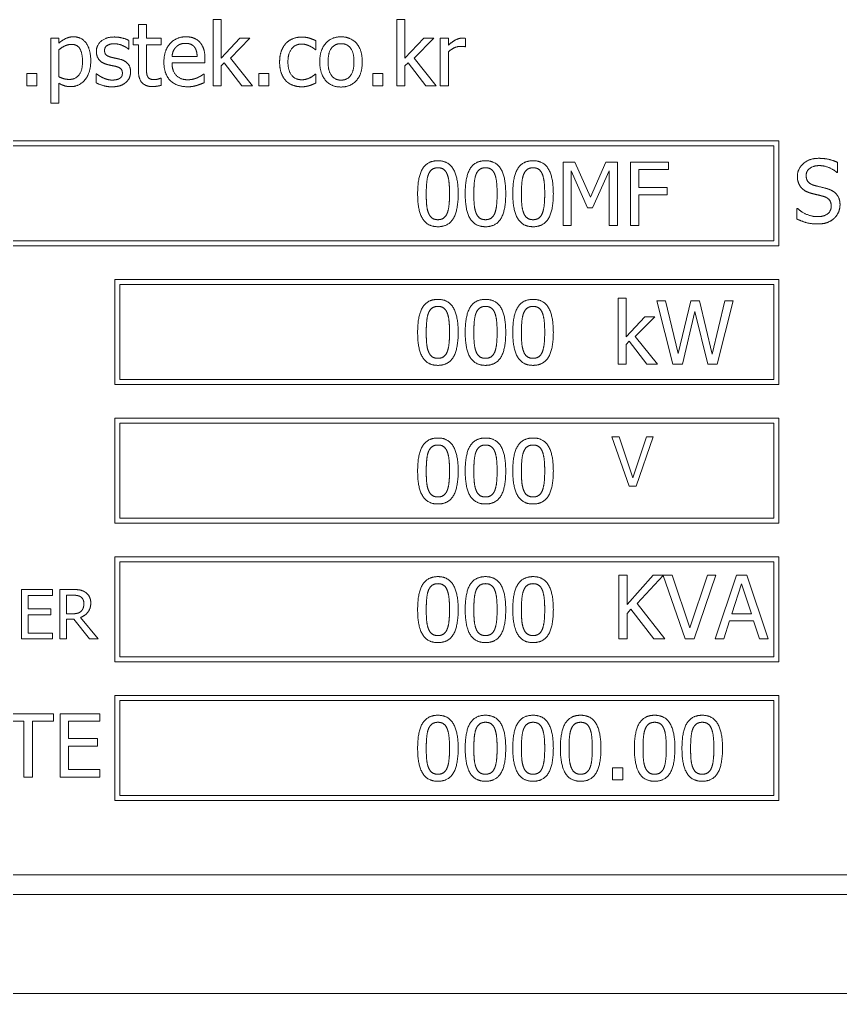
# Model space of a CAD drawing. Header units: millimetres. Extents: x 0 to 10092, y 0 to 7128.
# Drawn here: x 3955.08 to 3996.51, y 2591.21 to 2640.39 of the extents above; entities that cross this region are included whole.
import ezdxf

# ---------------------------------------------------------------- set-up
doc = ezdxf.new("R2010")
doc.units = ezdxf.units.MM
doc.header["$LTSCALE"] = 12
doc.layers.add('가시적인 것(ISO)', color=3, linetype='Continuous', lineweight=5, true_color=0x00ff00)

msp = doc.modelspace()

# ---------------------------------------------------------------- linework, layer by layer
at = {"layer": '가시적인 것(ISO)'}
for p, q in [((3961.083, 2639.45), (3961.083, 2640.14)), ((3961.083, 2640.14), (3961.488, 2640.14)), ((3961.488, 2640.14), (3961.488, 2639.45)), ((3964.846, 2637.049), (3964.846, 2640.391)), ((3964.846, 2640.391), (3965.25, 2640.391)), ((3965.25, 2640.391), (3965.25, 2638.436)), ((3974.122, 2637.049), (3974.122, 2640.391)), ((3974.122, 2640.391), (3974.526, 2640.391)), ((3974.526, 2640.391), (3974.526, 2638.436)), ((3956.662, 2636.164), (3956.662, 2639.45)), ((3956.662, 2639.45), (3957.066, 2639.45)), ((3957.066, 2639.45), (3957.066, 2639.198)), ((3960.593, 2639.333), (3960.593, 2638.9)), ((3960.811, 2639.115), (3960.811, 2639.45)), ((3960.811, 2639.45), (3961.083, 2639.45)), ((3961.083, 2639.115), (3960.811, 2639.115)), ((3961.083, 2637.785), (3961.083, 2639.115)), ((3961.488, 2639.45), (3962.232, 2639.45)), ((3962.232, 2639.115), (3961.488, 2639.115)), ((3961.488, 2639.115), (3961.488, 2637.972)), ((3962.232, 2639.45), (3962.232, 2639.115)), ((3965.25, 2638.436), (3966.2, 2639.45)), ((3966.703, 2639.45), (3965.717, 2638.446)), ((3966.2, 2639.45), (3966.703, 2639.45)), ((3970.032, 2639.32), (3970.032, 2638.867)), ((3974.526, 2638.436), (3975.475, 2639.45)), ((3975.978, 2639.45), (3974.993, 2638.446)), ((3975.475, 2639.45), (3975.978, 2639.45)), ((3976.313, 2639.45), (3976.718, 2639.45)), ((3976.313, 2637.049), (3976.313, 2639.45)), ((3976.718, 2639.45), (3976.718, 2639.092)), ((3977.586, 2639.437), (3977.586, 2639.017)), ((3957.066, 2638.861), (3957.066, 2637.497)), ((3960.593, 2638.9), (3960.572, 2638.9)), ((3970.032, 2638.867), (3970.009, 2638.867)), ((3976.718, 2638.752), (3976.718, 2637.049)), ((3977.586, 2639.017), (3977.566, 2639.017)), ((3962.774, 2638.516), (3964.042, 2638.516)), ((3964.436, 2638.208), (3962.774, 2638.208)), ((3964.436, 2638.428), (3964.436, 2638.208)), ((3965.411, 2638.208), (3965.25, 2638.052)), ((3966.303, 2637.049), (3965.411, 2638.208)), ((3965.717, 2638.446), (3966.835, 2637.049)), ((3974.687, 2638.208), (3974.526, 2638.052)), ((3975.579, 2637.049), (3974.687, 2638.208)), ((3974.993, 2638.446), (3976.111, 2637.049)), ((3955.443, 2637.049), (3955.443, 2637.661)), ((3955.443, 2637.661), (3955.956, 2637.661)), ((3955.956, 2637.661), (3955.956, 2637.049)), ((3958.946, 2637.194), (3958.946, 2637.648)), ((3958.946, 2637.648), (3958.967, 2637.648)), ((3965.25, 2638.052), (3965.25, 2637.049)), ((3967.151, 2637.049), (3967.151, 2637.661)), ((3967.151, 2637.661), (3967.665, 2637.661)), ((3967.665, 2637.661), (3967.665, 2637.049)), ((3972.903, 2637.049), (3972.903, 2637.661)), ((3972.903, 2637.661), (3973.416, 2637.661)), ((3973.416, 2637.661), (3973.416, 2637.049)), ((3974.526, 2638.052), (3974.526, 2637.049)), ((3957.066, 2637.171), (3957.066, 2636.164)), ((3962.209, 2637.432), (3962.232, 2637.432)), ((3962.232, 2637.432), (3962.232, 2637.069)), ((3964.369, 2637.637), (3964.392, 2637.637)), ((3964.392, 2637.637), (3964.392, 2637.197)), ((3970.009, 2637.637), (3970.032, 2637.637)), ((3970.032, 2637.637), (3970.032, 2637.184)), ((3955.956, 2637.049), (3955.443, 2637.049)), ((3965.25, 2637.049), (3964.846, 2637.049)), ((3966.835, 2637.049), (3966.303, 2637.049)), ((3967.665, 2637.049), (3967.151, 2637.049)), ((3973.416, 2637.049), (3972.903, 2637.049)), ((3974.526, 2637.049), (3974.122, 2637.049)), ((3976.111, 2637.049), (3975.579, 2637.049)), ((3976.718, 2637.049), (3976.313, 2637.049)), ((3957.066, 2636.164), (3956.662, 2636.164)), ((3993.392, 2634.259), (3936.892, 2634.259)), ((3993.392, 2628.959), (3993.392, 2634.259)), ((3937.142, 2634.009), (3993.142, 2634.009)), ((3993.142, 2634.009), (3993.142, 2629.209)), ((3982.517, 2629.994), (3982.517, 2633.194)), ((3982.517, 2633.194), (3983.098, 2633.194)), ((3982.914, 2632.751), (3982.914, 2629.994)), ((3983.741, 2630.876), (3982.914, 2632.751)), ((3983.098, 2633.194), (3983.896, 2631.413)), ((3983.896, 2631.413), (3984.669, 2633.194)), ((3984.835, 2632.751), (3984, 2630.876)), ((3984.669, 2633.194), (3985.26, 2633.194)), ((3984.835, 2629.994), (3984.835, 2632.751)), ((3985.26, 2633.194), (3985.26, 2629.994)), ((3985.909, 2629.994), (3985.909, 2633.194)), ((3985.909, 2633.194), (3987.822, 2633.194)), ((3987.822, 2632.816), (3986.334, 2632.816)), ((3986.334, 2632.816), (3986.334, 2631.913)), ((3987.822, 2633.194), (3987.822, 2632.816)), ((3996.359, 2633.173), (3996.359, 2632.665)), ((3996.359, 2632.665), (3996.328, 2632.665)), ((3986.334, 2631.913), (3987.76, 2631.913)), ((3987.76, 2631.913), (3987.76, 2631.535)), ((3987.76, 2631.535), (3986.334, 2631.535)), ((3986.334, 2631.535), (3986.334, 2629.994)), ((3984, 2630.876), (3983.741, 2630.876)), ((3994.307, 2630.316), (3994.307, 2630.85)), ((3994.307, 2630.85), (3994.339, 2630.85)), ((3982.914, 2629.994), (3982.517, 2629.994)), ((3985.26, 2629.994), (3984.835, 2629.994)), ((3986.334, 2629.994), (3985.909, 2629.994)), ((3936.892, 2628.959), (3993.392, 2628.959)), ((3993.142, 2629.209), (3937.142, 2629.209)), ((3959.892, 2627.259), (3959.892, 2621.959)), ((3993.392, 2627.259), (3959.892, 2627.259)), ((3960.142, 2622.209), (3960.142, 2627.009)), ((3960.142, 2627.009), (3993.142, 2627.009)), ((3993.142, 2627.009), (3993.142, 2622.209)), ((3993.392, 2621.959), (3993.392, 2627.259)), ((3985.282, 2622.983), (3985.282, 2626.325)), ((3985.282, 2626.325), (3985.686, 2626.325)), ((3985.686, 2626.325), (3985.686, 2624.37)), ((3988.054, 2622.983), (3987.237, 2626.183)), ((3987.237, 2626.183), (3987.675, 2626.183)), ((3987.675, 2626.183), (3988.318, 2623.53)), ((3988.318, 2623.53), (3988.956, 2626.183)), ((3988.956, 2626.183), (3989.389, 2626.183)), ((3989.389, 2626.183), (3990.033, 2623.499)), ((3990.033, 2623.499), (3990.673, 2626.183)), ((3991.091, 2626.183), (3990.287, 2622.983)), ((3990.673, 2626.183), (3991.091, 2626.183)), ((3985.686, 2624.37), (3986.635, 2625.384)), ((3987.139, 2625.384), (3986.153, 2624.38)), ((3986.635, 2625.384), (3987.139, 2625.384)), ((3989.159, 2625.638), (3988.526, 2622.983)), ((3989.81, 2622.983), (3989.159, 2625.638)), ((3986.153, 2624.38), (3987.271, 2622.983)), ((3985.847, 2624.142), (3985.686, 2623.986)), ((3985.686, 2623.986), (3985.686, 2622.983)), ((3986.739, 2622.983), (3985.847, 2624.142)), ((3985.686, 2622.983), (3985.282, 2622.983)), ((3987.271, 2622.983), (3986.739, 2622.983)), ((3988.526, 2622.983), (3988.054, 2622.983)), ((3990.287, 2622.983), (3989.81, 2622.983)), ((3959.892, 2621.959), (3993.392, 2621.959)), ((3993.142, 2622.209), (3960.142, 2622.209)), ((3959.892, 2620.259), (3959.892, 2614.959)), ((3993.392, 2620.259), (3959.892, 2620.259)), ((3960.142, 2615.209), (3960.142, 2620.009)), ((3960.142, 2620.009), (3993.142, 2620.009)), ((3993.142, 2620.009), (3993.142, 2615.209)), ((3993.392, 2614.959), (3993.392, 2620.259)), ((3985.836, 2616.825), (3984.975, 2619.325)), ((3984.975, 2619.325), (3985.331, 2619.325)), ((3985.331, 2619.325), (3986.024, 2617.249)), ((3986.024, 2617.249), (3986.717, 2619.325)), ((3987.055, 2619.325), (3986.194, 2616.825)), ((3986.717, 2619.325), (3987.055, 2619.325)), ((3986.194, 2616.825), (3985.836, 2616.825)), ((3993.142, 2615.209), (3960.142, 2615.209)), ((3959.892, 2614.959), (3993.392, 2614.959)), ((3959.892, 2613.259), (3959.892, 2607.959)), ((3993.392, 2613.259), (3959.892, 2613.259)), ((3993.392, 2607.959), (3993.392, 2613.259)), ((3960.142, 2608.209), (3960.142, 2613.009)), ((3960.142, 2613.009), (3993.142, 2613.009)), ((3993.142, 2613.009), (3993.142, 2608.209)), ((3985.313, 2609.125), (3985.313, 2612.325)), ((3985.313, 2612.325), (3985.738, 2612.325)), ((3985.738, 2612.325), (3985.738, 2610.855)), ((3985.738, 2610.855), (3987.05, 2612.325)), ((3987.561, 2612.317), (3986.244, 2610.896)), ((3987.05, 2612.325), (3988.015, 2612.325)), ((3988.661, 2609.125), (3987.561, 2612.317)), ((3988.015, 2612.325), (3988.902, 2609.667)), ((3988.902, 2609.667), (3989.789, 2612.325)), ((3990.222, 2612.325), (3989.12, 2609.125)), ((3989.789, 2612.325), (3990.222, 2612.325)), ((3990.183, 2609.125), (3991.262, 2612.325)), ((3991.262, 2612.325), (3991.786, 2612.325)), ((3991.786, 2612.325), (3992.864, 2609.125)), ((3955.18, 2609.11), (3955.18, 2611.61)), ((3955.18, 2611.61), (3956.744, 2611.61)), ((3956.744, 2611.61), (3956.744, 2611.314)), ((3957.109, 2611.61), (3957.753, 2611.61)), ((3957.109, 2609.11), (3957.109, 2611.61)), ((3991.513, 2611.89), (3991.021, 2610.383)), ((3992.009, 2610.383), (3991.513, 2611.89)), ((3956.744, 2611.314), (3955.512, 2611.314)), ((3955.512, 2611.314), (3955.512, 2610.629)), ((3957.771, 2611.322), (3957.441, 2611.322)), ((3957.441, 2611.322), (3957.441, 2610.382)), ((3955.512, 2610.629), (3956.661, 2610.629)), ((3956.661, 2610.629), (3956.661, 2610.333)), ((3985.925, 2610.614), (3985.738, 2610.404)), ((3987.094, 2609.125), (3985.925, 2610.614)), ((3986.244, 2610.896), (3987.647, 2609.125)), ((3955.512, 2610.333), (3955.512, 2609.405)), ((3956.661, 2610.333), (3955.512, 2610.333)), ((3957.441, 2610.382), (3957.733, 2610.382)), ((3957.822, 2610.104), (3957.441, 2610.104)), ((3957.441, 2610.104), (3957.441, 2609.11)), ((3958.612, 2609.11), (3957.822, 2610.104)), ((3958.154, 2610.197), (3959.043, 2609.11)), ((3985.738, 2610.404), (3985.738, 2609.125)), ((3991.021, 2610.383), (3992.009, 2610.383)), ((3990.904, 2610.02), (3990.613, 2609.125)), ((3992.125, 2610.02), (3990.904, 2610.02)), ((3992.416, 2609.125), (3992.125, 2610.02)), ((3955.512, 2609.405), (3956.744, 2609.405)), ((3956.744, 2609.405), (3956.744, 2609.11)), ((3985.738, 2609.125), (3985.313, 2609.125)), ((3987.647, 2609.125), (3987.094, 2609.125)), ((3989.12, 2609.125), (3988.661, 2609.125)), ((3990.613, 2609.125), (3990.183, 2609.125)), ((3992.864, 2609.125), (3992.416, 2609.125)), ((3956.744, 2609.11), (3955.18, 2609.11)), ((3957.441, 2609.11), (3957.109, 2609.11)), ((3959.043, 2609.11), (3958.612, 2609.11)), ((3993.142, 2608.209), (3960.142, 2608.209)), ((3959.892, 2607.959), (3993.392, 2607.959)), ((3959.892, 2606.259), (3959.892, 2600.959)), ((3993.392, 2606.259), (3959.892, 2606.259)), ((3993.392, 2600.959), (3993.392, 2606.259)), ((3960.142, 2601.209), (3960.142, 2606.009)), ((3960.142, 2606.009), (3993.142, 2606.009)), ((3993.142, 2606.009), (3993.142, 2601.209)), ((3954.227, 2605.334), (3956.799, 2605.334)), ((3956.799, 2605.334), (3956.799, 2604.956)), ((3957.123, 2602.134), (3957.123, 2605.334)), ((3957.123, 2605.334), (3959.125, 2605.334)), ((3959.125, 2605.334), (3959.125, 2604.956)), ((3955.3, 2604.956), (3954.227, 2604.956)), ((3955.3, 2602.134), (3955.3, 2604.956)), ((3956.799, 2604.956), (3955.726, 2604.956)), ((3955.726, 2604.956), (3955.726, 2602.134)), ((3959.125, 2604.956), (3957.549, 2604.956)), ((3957.549, 2604.956), (3957.549, 2604.079)), ((3957.549, 2604.079), (3959.019, 2604.079)), ((3959.019, 2604.079), (3959.019, 2603.701)), ((3957.549, 2603.701), (3957.549, 2602.513)), ((3959.019, 2603.701), (3957.549, 2603.701)), ((3957.549, 2602.513), (3959.125, 2602.513)), ((3959.125, 2602.513), (3959.125, 2602.134)), ((3985.001, 2601.994), (3985.001, 2602.606)), ((3985.001, 2602.606), (3985.515, 2602.606)), ((3985.515, 2602.606), (3985.515, 2601.994)), ((3955.726, 2602.134), (3955.3, 2602.134)), ((3959.125, 2602.134), (3957.123, 2602.134)), ((3985.515, 2601.994), (3985.001, 2601.994)), ((3959.892, 2600.959), (3993.392, 2600.959)), ((3993.142, 2601.209), (3960.142, 2601.209)), ((4047.225, 2597.209), (3919.058, 2597.209)), ((3918.142, 2596.209), (4048.142, 2596.209)), ((4058.142, 2591.209), (3908.142, 2591.209))]:
    msp.add_line(p, q, dxfattribs=at)
for points in [[(3957.066, 2639.198), (3957.217, 2639.336), (3957.585, 2639.517), (3957.8, 2639.517)], [(3957.702, 2639.134), (3957.53, 2639.134), (3957.209, 2638.981), (3957.066, 2638.861)], [(3958.257, 2638.267), (3958.257, 2638.68), (3957.995, 2639.134), (3957.702, 2639.134)], [(3957.8, 2639.517), (3958.213, 2639.517), (3958.674, 2638.864), (3958.674, 2638.314)], [(3958.957, 2638.773), (3958.957, 2639.1), (3959.447, 2639.507), (3959.851, 2639.507)], [(3959.844, 2639.167), (3959.644, 2639.167), (3959.369, 2638.999), (3959.369, 2638.83)], [(3960.572, 2638.9), (3960.417, 2639.025), (3960.038, 2639.167), (3959.844, 2639.167)], [(3959.851, 2639.507), (3960.051, 2639.507), (3960.456, 2639.409), (3960.593, 2639.333)], [(3962.364, 2638.236), (3962.364, 2638.822), (3962.979, 2639.517), (3963.474, 2639.517)], [(3963.451, 2639.185), (3963.29, 2639.185), (3963.064, 2639.09), (3962.971, 2638.996)], [(3963.905, 2638.999), (3963.835, 2639.09), (3963.614, 2639.185), (3963.451, 2639.185)], [(3963.474, 2639.517), (3963.697, 2639.517), (3964.042, 2639.388), (3964.169, 2639.25)], [(3964.169, 2639.25), (3964.299, 2639.113), (3964.436, 2638.716), (3964.436, 2638.428)], [(3968.204, 2638.244), (3968.204, 2638.561), (3968.373, 2639.022), (3968.515, 2639.178)], [(3968.515, 2639.178), (3968.658, 2639.336), (3969.081, 2639.504), (3969.324, 2639.504)], [(3969.317, 2639.152), (3969.003, 2639.152), (3968.622, 2638.677), (3968.622, 2638.244)], [(3969.734, 2639.045), (3969.648, 2639.087), (3969.42, 2639.152), (3969.317, 2639.152)], [(3969.324, 2639.504), (3969.521, 2639.504), (3969.89, 2639.393), (3970.032, 2639.32)], [(3970.229, 2638.249), (3970.229, 2638.851), (3970.821, 2639.517), (3971.303, 2639.517)], [(3971.303, 2639.17), (3970.989, 2639.17), (3970.647, 2638.716), (3970.647, 2638.249)], [(3971.303, 2639.517), (3971.79, 2639.517), (3972.374, 2638.854), (3972.374, 2638.249)], [(3971.956, 2638.249), (3971.956, 2638.716), (3971.617, 2639.17), (3971.303, 2639.17)], [(3976.718, 2639.092), (3976.938, 2639.289), (3977.267, 2639.45), (3977.423, 2639.45)], [(3977.423, 2639.45), (3977.485, 2639.45), (3977.547, 2639.445), (3977.586, 2639.437)], [(3959.481, 2638.125), (3959.206, 2638.205), (3958.957, 2638.537), (3958.957, 2638.773)], [(3959.369, 2638.83), (3959.369, 2638.677), (3959.532, 2638.529), (3959.714, 2638.483)], [(3962.971, 2638.996), (3962.88, 2638.9), (3962.787, 2638.669), (3962.774, 2638.516)], [(3964.042, 2638.516), (3964.037, 2638.68), (3963.969, 2638.918), (3963.905, 2638.999)], [(3970.009, 2638.867), (3969.965, 2638.903), (3969.83, 2638.996), (3969.734, 2639.045)], [(3977.348, 2639.035), (3977.184, 2639.035), (3976.863, 2638.892), (3976.718, 2638.752)], [(3977.566, 2639.017), (3977.519, 2639.03), (3977.418, 2639.035), (3977.348, 2639.035)], [(3957.595, 2637.365), (3957.909, 2637.365), (3958.257, 2637.827), (3958.257, 2638.267)], [(3958.674, 2638.314), (3958.674, 2637.713), (3958.101, 2637.002), (3957.663, 2637.002)], [(3959.714, 2638.483), (3959.802, 2638.459), (3960.025, 2638.413), (3960.147, 2638.384)], [(3960.147, 2638.384), (3960.412, 2638.317), (3960.681, 2638.008), (3960.681, 2637.741)], [(3963.573, 2636.994), (3962.997, 2636.994), (3962.364, 2637.64), (3962.364, 2638.236)], [(3962.774, 2638.208), (3962.774, 2637.79), (3963.194, 2637.347), (3963.567, 2637.347)], [(3968.515, 2637.303), (3968.367, 2637.456), (3968.204, 2637.928), (3968.204, 2638.244)], [(3968.622, 2638.244), (3968.622, 2637.821), (3968.99, 2637.347), (3969.317, 2637.347)], [(3971.303, 2636.981), (3970.802, 2636.981), (3970.229, 2637.663), (3970.229, 2638.249)], [(3970.647, 2638.249), (3970.647, 2637.796), (3970.989, 2637.329), (3971.303, 2637.329)], [(3972.374, 2638.249), (3972.374, 2637.643), (3971.79, 2636.981), (3971.303, 2636.981)], [(3971.303, 2637.329), (3971.614, 2637.329), (3971.956, 2637.788), (3971.956, 2638.249)], [(3958.967, 2637.648), (3959.019, 2637.606), (3959.159, 2637.508), (3959.276, 2637.453)], [(3959.914, 2638.026), (3959.836, 2638.044), (3959.587, 2638.096), (3959.481, 2638.125)], [(3960.269, 2637.687), (3960.269, 2637.829), (3960.113, 2637.977), (3959.914, 2638.026)], [(3960.126, 2637.412), (3960.201, 2637.461), (3960.269, 2637.573), (3960.269, 2637.687)], [(3960.681, 2637.741), (3960.681, 2637.585), (3960.559, 2637.311), (3960.44, 2637.209)], [(3961.783, 2637.002), (3961.454, 2637.002), (3961.083, 2637.378), (3961.083, 2637.785)], [(3961.488, 2637.972), (3961.488, 2637.79), (3961.501, 2637.591), (3961.545, 2637.505)], [(3957.066, 2637.497), (3957.224, 2637.422), (3957.45, 2637.365), (3957.595, 2637.365)], [(3957.663, 2637.002), (3957.484, 2637.002), (3957.209, 2637.085), (3957.066, 2637.171)], [(3959.742, 2636.992), (3959.501, 2636.992), (3959.084, 2637.121), (3958.946, 2637.194)], [(3959.276, 2637.453), (3959.377, 2637.404), (3959.626, 2637.331), (3959.758, 2637.331)], [(3960.44, 2637.209), (3960.313, 2637.103), (3959.989, 2636.992), (3959.742, 2636.992)], [(3959.758, 2637.331), (3959.854, 2637.331), (3960.074, 2637.375), (3960.126, 2637.412)], [(3961.545, 2637.505), (3961.581, 2637.43), (3961.744, 2637.355), (3961.884, 2637.355)], [(3961.884, 2637.355), (3961.983, 2637.355), (3962.167, 2637.414), (3962.209, 2637.432)], [(3963.567, 2637.347), (3963.7, 2637.347), (3963.956, 2637.407), (3964.06, 2637.453)], [(3964.392, 2637.197), (3964.322, 2637.168), (3964.109, 2637.085), (3964.026, 2637.062)], [(3964.06, 2637.453), (3964.169, 2637.505), (3964.319, 2637.596), (3964.369, 2637.637)], [(3969.324, 2636.994), (3969.075, 2636.994), (3968.663, 2637.147), (3968.515, 2637.303)], [(3969.317, 2637.347), (3969.514, 2637.347), (3969.871, 2637.51), (3970.009, 2637.637)], [(3970.032, 2637.184), (3969.973, 2637.155), (3969.791, 2637.075), (3969.719, 2637.056)], [(3962.232, 2637.069), (3962.118, 2637.038), (3961.884, 2637.002), (3961.783, 2637.002)], [(3964.026, 2637.062), (3963.91, 2637.028), (3963.718, 2636.994), (3963.573, 2636.994)], [(3969.719, 2637.056), (3969.615, 2637.025), (3969.451, 2636.994), (3969.324, 2636.994)], [(3975.168, 2631.592), (3975.168, 2632.458), (3975.668, 2633.259), (3976.192, 2633.259)], [(3976.192, 2633.259), (3976.718, 2633.259), (3977.214, 2632.429), (3977.214, 2631.594)], [(3977.569, 2631.592), (3977.569, 2632.458), (3978.069, 2633.259), (3978.593, 2633.259)], [(3978.593, 2633.259), (3979.12, 2633.259), (3979.615, 2632.429), (3979.615, 2631.594)], [(3979.97, 2631.592), (3979.97, 2632.458), (3980.471, 2633.259), (3980.995, 2633.259)], [(3980.995, 2633.259), (3981.521, 2633.259), (3982.016, 2632.429), (3982.016, 2631.594)], [(3994.331, 2632.466), (3994.331, 2632.855), (3994.938, 2633.381), (3995.407, 2633.381)], [(3995.407, 2633.381), (3995.677, 2633.381), (3996.154, 2633.275), (3996.359, 2633.173)], [(3976.192, 2632.904), (3976.013, 2632.904), (3975.782, 2632.735), (3975.715, 2632.567)], [(3976.661, 2632.572), (3976.597, 2632.735), (3976.371, 2632.904), (3976.192, 2632.904)], [(3978.593, 2632.904), (3978.414, 2632.904), (3978.184, 2632.735), (3978.116, 2632.567)], [(3979.063, 2632.572), (3978.998, 2632.735), (3978.772, 2632.904), (3978.593, 2632.904)], [(3980.995, 2632.904), (3980.816, 2632.904), (3980.585, 2632.735), (3980.517, 2632.567)], [(3981.464, 2632.572), (3981.399, 2632.735), (3981.174, 2632.904), (3980.995, 2632.904)], [(3995.436, 2633.013), (3995.14, 2633.013), (3994.774, 2632.735), (3994.774, 2632.51)], [(3996.328, 2632.665), (3996.175, 2632.805), (3995.697, 2633.013), (3995.436, 2633.013)], [(3975.715, 2632.567), (3975.65, 2632.404), (3975.603, 2631.906), (3975.603, 2631.592)], [(3976.778, 2631.594), (3976.778, 2631.924), (3976.726, 2632.409), (3976.661, 2632.572)], [(3978.116, 2632.567), (3978.051, 2632.404), (3978.005, 2631.906), (3978.005, 2631.592)], [(3979.179, 2631.594), (3979.179, 2631.924), (3979.128, 2632.409), (3979.063, 2632.572)], [(3980.517, 2632.567), (3980.453, 2632.404), (3980.406, 2631.906), (3980.406, 2631.592)], [(3981.581, 2631.594), (3981.581, 2631.924), (3981.529, 2632.409), (3981.464, 2632.572)], [(3994.538, 2631.887), (3994.44, 2631.994), (3994.331, 2632.279), (3994.331, 2632.466)], [(3994.774, 2632.51), (3994.774, 2632.307), (3994.989, 2632.066), (3995.192, 2632.012)], [(3995.067, 2631.605), (3994.901, 2631.649), (3994.639, 2631.781), (3994.538, 2631.887)], [(3995.192, 2632.012), (3995.327, 2631.975), (3995.718, 2631.882), (3995.848, 2631.843)], [(3995.848, 2631.843), (3996.177, 2631.742), (3996.483, 2631.335), (3996.483, 2631.037)], [(3976.192, 2629.927), (3975.663, 2629.927), (3975.168, 2630.749), (3975.168, 2631.592)], [(3975.603, 2631.592), (3975.603, 2631.255), (3975.645, 2630.804), (3975.712, 2630.627)], [(3977.214, 2631.594), (3977.214, 2630.733), (3976.713, 2629.927), (3976.192, 2629.927)], [(3976.664, 2630.619), (3976.726, 2630.778), (3976.778, 2631.265), (3976.778, 2631.594)], [(3978.593, 2629.927), (3978.064, 2629.927), (3977.569, 2630.749), (3977.569, 2631.592)], [(3978.005, 2631.592), (3978.005, 2631.255), (3978.046, 2630.804), (3978.114, 2630.627)], [(3979.615, 2631.594), (3979.615, 2630.733), (3979.115, 2629.927), (3978.593, 2629.927)], [(3979.065, 2630.619), (3979.128, 2630.778), (3979.179, 2631.265), (3979.179, 2631.594)], [(3980.995, 2629.927), (3980.466, 2629.927), (3979.97, 2630.749), (3979.97, 2631.592)], [(3980.406, 2631.592), (3980.406, 2631.255), (3980.447, 2630.804), (3980.515, 2630.627)], [(3982.016, 2631.594), (3982.016, 2630.733), (3981.516, 2629.927), (3980.995, 2629.927)], [(3981.467, 2630.619), (3981.529, 2630.778), (3981.581, 2631.265), (3981.581, 2631.594)], [(3995.646, 2631.459), (3995.498, 2631.501), (3995.251, 2631.558), (3995.067, 2631.605)], [(3996.04, 2630.969), (3996.04, 2631.161), (3995.85, 2631.4), (3995.646, 2631.459)], [(3994.339, 2630.85), (3994.549, 2630.653), (3995.08, 2630.435), (3995.327, 2630.435)], [(3995.327, 2630.435), (3995.679, 2630.435), (3996.04, 2630.728), (3996.04, 2630.969)], [(3996.483, 2631.037), (3996.483, 2630.847), (3996.33, 2630.484), (3996.193, 2630.357)], [(3975.712, 2630.627), (3975.775, 2630.461), (3976.005, 2630.282), (3976.192, 2630.282)], [(3976.192, 2630.282), (3976.368, 2630.282), (3976.599, 2630.451), (3976.664, 2630.619)], [(3978.114, 2630.627), (3978.176, 2630.461), (3978.407, 2630.282), (3978.593, 2630.282)], [(3978.593, 2630.282), (3978.77, 2630.282), (3979, 2630.451), (3979.065, 2630.619)], [(3980.515, 2630.627), (3980.577, 2630.461), (3980.808, 2630.282), (3980.995, 2630.282)], [(3980.995, 2630.282), (3981.171, 2630.282), (3981.402, 2630.451), (3981.467, 2630.619)], [(3995.358, 2630.067), (3995.01, 2630.067), (3994.523, 2630.212), (3994.307, 2630.316)], [(3996.193, 2630.357), (3996.04, 2630.217), (3995.651, 2630.067), (3995.358, 2630.067)], [(3975.168, 2624.592), (3975.168, 2625.458), (3975.668, 2626.259), (3976.192, 2626.259)], [(3976.192, 2625.904), (3976.013, 2625.904), (3975.782, 2625.735), (3975.715, 2625.567)], [(3976.192, 2626.259), (3976.718, 2626.259), (3977.214, 2625.429), (3977.214, 2624.594)], [(3976.661, 2625.572), (3976.597, 2625.735), (3976.371, 2625.904), (3976.192, 2625.904)], [(3977.569, 2624.592), (3977.569, 2625.458), (3978.069, 2626.259), (3978.593, 2626.259)], [(3978.593, 2625.904), (3978.414, 2625.904), (3978.184, 2625.735), (3978.116, 2625.567)], [(3978.593, 2626.259), (3979.12, 2626.259), (3979.615, 2625.429), (3979.615, 2624.594)], [(3979.063, 2625.572), (3978.998, 2625.735), (3978.772, 2625.904), (3978.593, 2625.904)], [(3979.97, 2624.592), (3979.97, 2625.458), (3980.471, 2626.259), (3980.995, 2626.259)], [(3980.995, 2625.904), (3980.816, 2625.904), (3980.585, 2625.735), (3980.517, 2625.567)], [(3980.995, 2626.259), (3981.521, 2626.259), (3982.016, 2625.429), (3982.016, 2624.594)], [(3981.464, 2625.572), (3981.399, 2625.735), (3981.174, 2625.904), (3980.995, 2625.904)], [(3975.715, 2625.567), (3975.65, 2625.404), (3975.603, 2624.906), (3975.603, 2624.592)], [(3976.778, 2624.594), (3976.778, 2624.924), (3976.726, 2625.409), (3976.661, 2625.572)], [(3978.116, 2625.567), (3978.051, 2625.404), (3978.005, 2624.906), (3978.005, 2624.592)], [(3979.179, 2624.594), (3979.179, 2624.924), (3979.128, 2625.409), (3979.063, 2625.572)], [(3980.517, 2625.567), (3980.453, 2625.404), (3980.406, 2624.906), (3980.406, 2624.592)], [(3981.581, 2624.594), (3981.581, 2624.924), (3981.529, 2625.409), (3981.464, 2625.572)], [(3976.192, 2622.927), (3975.663, 2622.927), (3975.168, 2623.749), (3975.168, 2624.592)], [(3975.603, 2624.592), (3975.603, 2624.255), (3975.645, 2623.804), (3975.712, 2623.627)], [(3977.214, 2624.594), (3977.214, 2623.733), (3976.713, 2622.927), (3976.192, 2622.927)], [(3976.664, 2623.619), (3976.726, 2623.778), (3976.778, 2624.265), (3976.778, 2624.594)], [(3978.593, 2622.927), (3978.064, 2622.927), (3977.569, 2623.749), (3977.569, 2624.592)], [(3978.005, 2624.592), (3978.005, 2624.255), (3978.046, 2623.804), (3978.114, 2623.627)], [(3979.615, 2624.594), (3979.615, 2623.733), (3979.115, 2622.927), (3978.593, 2622.927)], [(3979.065, 2623.619), (3979.128, 2623.778), (3979.179, 2624.265), (3979.179, 2624.594)], [(3980.995, 2622.927), (3980.466, 2622.927), (3979.97, 2623.749), (3979.97, 2624.592)], [(3980.406, 2624.592), (3980.406, 2624.255), (3980.447, 2623.804), (3980.515, 2623.627)], [(3982.016, 2624.594), (3982.016, 2623.733), (3981.516, 2622.927), (3980.995, 2622.927)], [(3981.467, 2623.619), (3981.529, 2623.778), (3981.581, 2624.265), (3981.581, 2624.594)], [(3975.712, 2623.627), (3975.775, 2623.461), (3976.005, 2623.282), (3976.192, 2623.282)], [(3976.192, 2623.282), (3976.368, 2623.282), (3976.599, 2623.451), (3976.664, 2623.619)], [(3978.114, 2623.627), (3978.176, 2623.461), (3978.407, 2623.282), (3978.593, 2623.282)], [(3978.593, 2623.282), (3978.77, 2623.282), (3979, 2623.451), (3979.065, 2623.619)], [(3980.515, 2623.627), (3980.577, 2623.461), (3980.808, 2623.282), (3980.995, 2623.282)], [(3980.995, 2623.282), (3981.171, 2623.282), (3981.402, 2623.451), (3981.467, 2623.619)], [(3975.168, 2617.592), (3975.168, 2618.458), (3975.668, 2619.259), (3976.192, 2619.259)], [(3976.192, 2619.259), (3976.718, 2619.259), (3977.214, 2618.429), (3977.214, 2617.594)], [(3977.569, 2617.592), (3977.569, 2618.458), (3978.069, 2619.259), (3978.593, 2619.259)], [(3978.593, 2619.259), (3979.12, 2619.259), (3979.615, 2618.429), (3979.615, 2617.594)], [(3979.97, 2617.592), (3979.97, 2618.458), (3980.471, 2619.259), (3980.995, 2619.259)], [(3980.995, 2619.259), (3981.521, 2619.259), (3982.016, 2618.429), (3982.016, 2617.594)], [(3975.715, 2618.567), (3975.65, 2618.404), (3975.603, 2617.906), (3975.603, 2617.592)], [(3976.192, 2618.904), (3976.013, 2618.904), (3975.782, 2618.735), (3975.715, 2618.567)], [(3976.661, 2618.572), (3976.597, 2618.735), (3976.371, 2618.904), (3976.192, 2618.904)], [(3976.778, 2617.594), (3976.778, 2617.924), (3976.726, 2618.409), (3976.661, 2618.572)], [(3978.116, 2618.567), (3978.051, 2618.404), (3978.005, 2617.906), (3978.005, 2617.592)], [(3978.593, 2618.904), (3978.414, 2618.904), (3978.184, 2618.735), (3978.116, 2618.567)], [(3979.063, 2618.572), (3978.998, 2618.735), (3978.772, 2618.904), (3978.593, 2618.904)], [(3979.179, 2617.594), (3979.179, 2617.924), (3979.128, 2618.409), (3979.063, 2618.572)], [(3980.517, 2618.567), (3980.453, 2618.404), (3980.406, 2617.906), (3980.406, 2617.592)], [(3980.995, 2618.904), (3980.816, 2618.904), (3980.585, 2618.735), (3980.517, 2618.567)], [(3981.464, 2618.572), (3981.399, 2618.735), (3981.174, 2618.904), (3980.995, 2618.904)], [(3981.581, 2617.594), (3981.581, 2617.924), (3981.529, 2618.409), (3981.464, 2618.572)], [(3976.192, 2615.927), (3975.663, 2615.927), (3975.168, 2616.749), (3975.168, 2617.592)], [(3975.603, 2617.592), (3975.603, 2617.255), (3975.645, 2616.804), (3975.712, 2616.627)], [(3977.214, 2617.594), (3977.214, 2616.733), (3976.713, 2615.927), (3976.192, 2615.927)], [(3976.664, 2616.619), (3976.726, 2616.778), (3976.778, 2617.265), (3976.778, 2617.594)], [(3978.593, 2615.927), (3978.064, 2615.927), (3977.569, 2616.749), (3977.569, 2617.592)], [(3978.005, 2617.592), (3978.005, 2617.255), (3978.046, 2616.804), (3978.114, 2616.627)], [(3979.615, 2617.594), (3979.615, 2616.733), (3979.115, 2615.927), (3978.593, 2615.927)], [(3979.065, 2616.619), (3979.128, 2616.778), (3979.179, 2617.265), (3979.179, 2617.594)], [(3980.995, 2615.927), (3980.466, 2615.927), (3979.97, 2616.749), (3979.97, 2617.592)], [(3980.406, 2617.592), (3980.406, 2617.255), (3980.447, 2616.804), (3980.515, 2616.627)], [(3982.016, 2617.594), (3982.016, 2616.733), (3981.516, 2615.927), (3980.995, 2615.927)], [(3981.467, 2616.619), (3981.529, 2616.778), (3981.581, 2617.265), (3981.581, 2617.594)], [(3975.712, 2616.627), (3975.775, 2616.461), (3976.005, 2616.282), (3976.192, 2616.282)], [(3976.192, 2616.282), (3976.368, 2616.282), (3976.599, 2616.451), (3976.664, 2616.619)], [(3978.114, 2616.627), (3978.176, 2616.461), (3978.407, 2616.282), (3978.593, 2616.282)], [(3978.593, 2616.282), (3978.77, 2616.282), (3979, 2616.451), (3979.065, 2616.619)], [(3980.515, 2616.627), (3980.577, 2616.461), (3980.808, 2616.282), (3980.995, 2616.282)], [(3980.995, 2616.282), (3981.171, 2616.282), (3981.402, 2616.451), (3981.467, 2616.619)], [(3975.168, 2610.592), (3975.168, 2611.458), (3975.668, 2612.259), (3976.192, 2612.259)], [(3976.192, 2612.259), (3976.718, 2612.259), (3977.214, 2611.429), (3977.214, 2610.594)], [(3977.569, 2610.592), (3977.569, 2611.458), (3978.069, 2612.259), (3978.593, 2612.259)], [(3978.593, 2612.259), (3979.12, 2612.259), (3979.615, 2611.429), (3979.615, 2610.594)], [(3979.97, 2610.592), (3979.97, 2611.458), (3980.471, 2612.259), (3980.995, 2612.259)], [(3980.995, 2612.259), (3981.521, 2612.259), (3982.016, 2611.429), (3982.016, 2610.594)], [(3957.753, 2611.61), (3957.968, 2611.61), (3958.257, 2611.563), (3958.389, 2611.478)], [(3976.192, 2611.904), (3976.013, 2611.904), (3975.782, 2611.735), (3975.715, 2611.567)], [(3976.661, 2611.572), (3976.597, 2611.735), (3976.371, 2611.904), (3976.192, 2611.904)], [(3976.778, 2610.594), (3976.778, 2610.924), (3976.726, 2611.409), (3976.661, 2611.572)], [(3978.593, 2611.904), (3978.414, 2611.904), (3978.184, 2611.735), (3978.116, 2611.567)], [(3979.063, 2611.572), (3978.998, 2611.735), (3978.772, 2611.904), (3978.593, 2611.904)], [(3979.179, 2610.594), (3979.179, 2610.924), (3979.128, 2611.409), (3979.063, 2611.572)], [(3980.995, 2611.904), (3980.816, 2611.904), (3980.585, 2611.735), (3980.517, 2611.567)], [(3981.464, 2611.572), (3981.399, 2611.735), (3981.174, 2611.904), (3980.995, 2611.904)], [(3981.581, 2610.594), (3981.581, 2610.924), (3981.529, 2611.409), (3981.464, 2611.572)], [(3958.168, 2611.237), (3958.097, 2611.283), (3957.909, 2611.322), (3957.771, 2611.322)], [(3958.326, 2610.904), (3958.326, 2611.014), (3958.249, 2611.182), (3958.168, 2611.237)], [(3958.389, 2611.478), (3958.521, 2611.393), (3958.673, 2611.127), (3958.673, 2610.931)], [(3975.715, 2611.567), (3975.65, 2611.404), (3975.603, 2610.906), (3975.603, 2610.592)], [(3978.116, 2611.567), (3978.051, 2611.404), (3978.005, 2610.906), (3978.005, 2610.592)], [(3980.517, 2611.567), (3980.453, 2611.404), (3980.406, 2610.906), (3980.406, 2610.592)], [(3958.673, 2610.931), (3958.673, 2610.657), (3958.393, 2610.287), (3958.154, 2610.197)], [(3958.184, 2610.511), (3958.257, 2610.58), (3958.326, 2610.775), (3958.326, 2610.904)], [(3976.192, 2608.927), (3975.663, 2608.927), (3975.168, 2609.749), (3975.168, 2610.592)], [(3975.603, 2610.592), (3975.603, 2610.255), (3975.645, 2609.804), (3975.712, 2609.627)], [(3977.214, 2610.594), (3977.214, 2609.733), (3976.713, 2608.927), (3976.192, 2608.927)], [(3976.664, 2609.619), (3976.726, 2609.778), (3976.778, 2610.265), (3976.778, 2610.594)], [(3978.593, 2608.927), (3978.064, 2608.927), (3977.569, 2609.749), (3977.569, 2610.592)], [(3978.005, 2610.592), (3978.005, 2610.255), (3978.046, 2609.804), (3978.114, 2609.627)], [(3979.615, 2610.594), (3979.615, 2609.733), (3979.115, 2608.927), (3978.593, 2608.927)], [(3979.065, 2609.619), (3979.128, 2609.778), (3979.179, 2610.265), (3979.179, 2610.594)], [(3980.995, 2608.927), (3980.466, 2608.927), (3979.97, 2609.749), (3979.97, 2610.592)], [(3980.406, 2610.592), (3980.406, 2610.255), (3980.447, 2609.804), (3980.515, 2609.627)], [(3982.016, 2610.594), (3982.016, 2609.733), (3981.516, 2608.927), (3980.995, 2608.927)], [(3981.467, 2609.619), (3981.529, 2609.778), (3981.581, 2610.265), (3981.581, 2610.594)], [(3957.733, 2610.382), (3957.877, 2610.382), (3958.105, 2610.432), (3958.184, 2610.511)], [(3975.712, 2609.627), (3975.775, 2609.461), (3976.005, 2609.282), (3976.192, 2609.282)], [(3976.192, 2609.282), (3976.368, 2609.282), (3976.599, 2609.451), (3976.664, 2609.619)], [(3978.114, 2609.627), (3978.176, 2609.461), (3978.407, 2609.282), (3978.593, 2609.282)], [(3978.593, 2609.282), (3978.77, 2609.282), (3979, 2609.451), (3979.065, 2609.619)], [(3980.515, 2609.627), (3980.577, 2609.461), (3980.808, 2609.282), (3980.995, 2609.282)], [(3980.995, 2609.282), (3981.171, 2609.282), (3981.402, 2609.451), (3981.467, 2609.619)], [(3975.168, 2603.592), (3975.168, 2604.458), (3975.668, 2605.259), (3976.192, 2605.259)], [(3976.192, 2605.259), (3976.718, 2605.259), (3977.214, 2604.429), (3977.214, 2603.594)], [(3977.569, 2603.592), (3977.569, 2604.458), (3978.069, 2605.259), (3978.593, 2605.259)], [(3978.593, 2605.259), (3979.12, 2605.259), (3979.615, 2604.429), (3979.615, 2603.594)], [(3979.97, 2603.592), (3979.97, 2604.458), (3980.471, 2605.259), (3980.995, 2605.259)], [(3980.995, 2605.259), (3981.521, 2605.259), (3982.016, 2604.429), (3982.016, 2603.594)], [(3982.372, 2603.592), (3982.372, 2604.458), (3982.872, 2605.259), (3983.396, 2605.259)], [(3983.396, 2605.259), (3983.922, 2605.259), (3984.418, 2604.429), (3984.418, 2603.594)], [(3986.106, 2603.592), (3986.106, 2604.458), (3986.606, 2605.259), (3987.13, 2605.259)], [(3987.13, 2605.259), (3987.657, 2605.259), (3988.152, 2604.429), (3988.152, 2603.594)], [(3988.507, 2603.592), (3988.507, 2604.458), (3989.008, 2605.259), (3989.531, 2605.259)], [(3989.531, 2605.259), (3990.058, 2605.259), (3990.553, 2604.429), (3990.553, 2603.594)], [(3976.192, 2604.904), (3976.013, 2604.904), (3975.782, 2604.735), (3975.715, 2604.567)], [(3976.661, 2604.572), (3976.597, 2604.735), (3976.371, 2604.904), (3976.192, 2604.904)], [(3978.593, 2604.904), (3978.414, 2604.904), (3978.184, 2604.735), (3978.116, 2604.567)], [(3979.063, 2604.572), (3978.998, 2604.735), (3978.772, 2604.904), (3978.593, 2604.904)], [(3980.995, 2604.904), (3980.816, 2604.904), (3980.585, 2604.735), (3980.517, 2604.567)], [(3981.464, 2604.572), (3981.399, 2604.735), (3981.174, 2604.904), (3980.995, 2604.904)], [(3983.396, 2604.904), (3983.217, 2604.904), (3982.986, 2604.735), (3982.919, 2604.567)], [(3983.865, 2604.572), (3983.8, 2604.735), (3983.575, 2604.904), (3983.396, 2604.904)], [(3987.13, 2604.904), (3986.951, 2604.904), (3986.72, 2604.735), (3986.653, 2604.567)], [(3987.599, 2604.572), (3987.535, 2604.735), (3987.309, 2604.904), (3987.13, 2604.904)], [(3989.531, 2604.904), (3989.352, 2604.904), (3989.122, 2604.735), (3989.054, 2604.567)], [(3990.001, 2604.572), (3989.936, 2604.735), (3989.71, 2604.904), (3989.531, 2604.904)], [(3975.715, 2604.567), (3975.65, 2604.404), (3975.603, 2603.906), (3975.603, 2603.592)], [(3976.778, 2603.594), (3976.778, 2603.924), (3976.726, 2604.409), (3976.661, 2604.572)], [(3978.116, 2604.567), (3978.051, 2604.404), (3978.005, 2603.906), (3978.005, 2603.592)], [(3979.179, 2603.594), (3979.179, 2603.924), (3979.128, 2604.409), (3979.063, 2604.572)], [(3980.517, 2604.567), (3980.453, 2604.404), (3980.406, 2603.906), (3980.406, 2603.592)], [(3981.581, 2603.594), (3981.581, 2603.924), (3981.529, 2604.409), (3981.464, 2604.572)], [(3982.919, 2604.567), (3982.854, 2604.404), (3982.807, 2603.906), (3982.807, 2603.592)], [(3983.982, 2603.594), (3983.982, 2603.924), (3983.93, 2604.409), (3983.865, 2604.572)], [(3986.653, 2604.567), (3986.588, 2604.404), (3986.541, 2603.906), (3986.541, 2603.592)], [(3987.716, 2603.594), (3987.716, 2603.924), (3987.664, 2604.409), (3987.599, 2604.572)], [(3989.054, 2604.567), (3988.989, 2604.404), (3988.943, 2603.906), (3988.943, 2603.592)], [(3990.117, 2603.594), (3990.117, 2603.924), (3990.066, 2604.409), (3990.001, 2604.572)], [(3976.192, 2601.927), (3975.663, 2601.927), (3975.168, 2602.749), (3975.168, 2603.592)], [(3975.603, 2603.592), (3975.603, 2603.255), (3975.645, 2602.804), (3975.712, 2602.627)], [(3977.214, 2603.594), (3977.214, 2602.733), (3976.713, 2601.927), (3976.192, 2601.927)], [(3976.664, 2602.619), (3976.726, 2602.778), (3976.778, 2603.265), (3976.778, 2603.594)], [(3978.593, 2601.927), (3978.064, 2601.927), (3977.569, 2602.749), (3977.569, 2603.592)], [(3978.005, 2603.592), (3978.005, 2603.255), (3978.046, 2602.804), (3978.114, 2602.627)], [(3979.615, 2603.594), (3979.615, 2602.733), (3979.115, 2601.927), (3978.593, 2601.927)], [(3979.065, 2602.619), (3979.128, 2602.778), (3979.179, 2603.265), (3979.179, 2603.594)], [(3980.995, 2601.927), (3980.466, 2601.927), (3979.97, 2602.749), (3979.97, 2603.592)], [(3980.406, 2603.592), (3980.406, 2603.255), (3980.447, 2602.804), (3980.515, 2602.627)], [(3982.016, 2603.594), (3982.016, 2602.733), (3981.516, 2601.927), (3980.995, 2601.927)], [(3981.467, 2602.619), (3981.529, 2602.778), (3981.581, 2603.265), (3981.581, 2603.594)], [(3983.396, 2601.927), (3982.867, 2601.927), (3982.372, 2602.749), (3982.372, 2603.592)], [(3982.807, 2603.592), (3982.807, 2603.255), (3982.849, 2602.804), (3982.916, 2602.627)], [(3984.418, 2603.594), (3984.418, 2602.733), (3983.917, 2601.927), (3983.396, 2601.927)], [(3983.868, 2602.619), (3983.93, 2602.778), (3983.982, 2603.265), (3983.982, 2603.594)], [(3987.13, 2601.927), (3986.601, 2601.927), (3986.106, 2602.749), (3986.106, 2603.592)], [(3986.541, 2603.592), (3986.541, 2603.255), (3986.583, 2602.804), (3986.65, 2602.627)], [(3988.152, 2603.594), (3988.152, 2602.733), (3987.651, 2601.927), (3987.13, 2601.927)], [(3987.602, 2602.619), (3987.664, 2602.778), (3987.716, 2603.265), (3987.716, 2603.594)], [(3989.531, 2601.927), (3989.002, 2601.927), (3988.507, 2602.749), (3988.507, 2603.592)], [(3988.943, 2603.592), (3988.943, 2603.255), (3988.984, 2602.804), (3989.052, 2602.627)], [(3990.553, 2603.594), (3990.553, 2602.733), (3990.053, 2601.927), (3989.531, 2601.927)], [(3990.003, 2602.619), (3990.066, 2602.778), (3990.117, 2603.265), (3990.117, 2603.594)], [(3975.712, 2602.627), (3975.775, 2602.461), (3976.005, 2602.282), (3976.192, 2602.282)], [(3976.192, 2602.282), (3976.368, 2602.282), (3976.599, 2602.451), (3976.664, 2602.619)], [(3978.114, 2602.627), (3978.176, 2602.461), (3978.407, 2602.282), (3978.593, 2602.282)], [(3978.593, 2602.282), (3978.77, 2602.282), (3979, 2602.451), (3979.065, 2602.619)], [(3980.515, 2602.627), (3980.577, 2602.461), (3980.808, 2602.282), (3980.995, 2602.282)], [(3980.995, 2602.282), (3981.171, 2602.282), (3981.402, 2602.451), (3981.467, 2602.619)], [(3982.916, 2602.627), (3982.978, 2602.461), (3983.209, 2602.282), (3983.396, 2602.282)], [(3983.396, 2602.282), (3983.572, 2602.282), (3983.803, 2602.451), (3983.868, 2602.619)], [(3986.65, 2602.627), (3986.713, 2602.461), (3986.943, 2602.282), (3987.13, 2602.282)], [(3987.13, 2602.282), (3987.306, 2602.282), (3987.537, 2602.451), (3987.602, 2602.619)], [(3989.052, 2602.627), (3989.114, 2602.461), (3989.345, 2602.282), (3989.531, 2602.282)], [(3989.531, 2602.282), (3989.708, 2602.282), (3989.939, 2602.451), (3990.003, 2602.619)]]:
    msp.add_open_spline(points, degree=2, dxfattribs=at)

doc.saveas('drawing.dxf')
